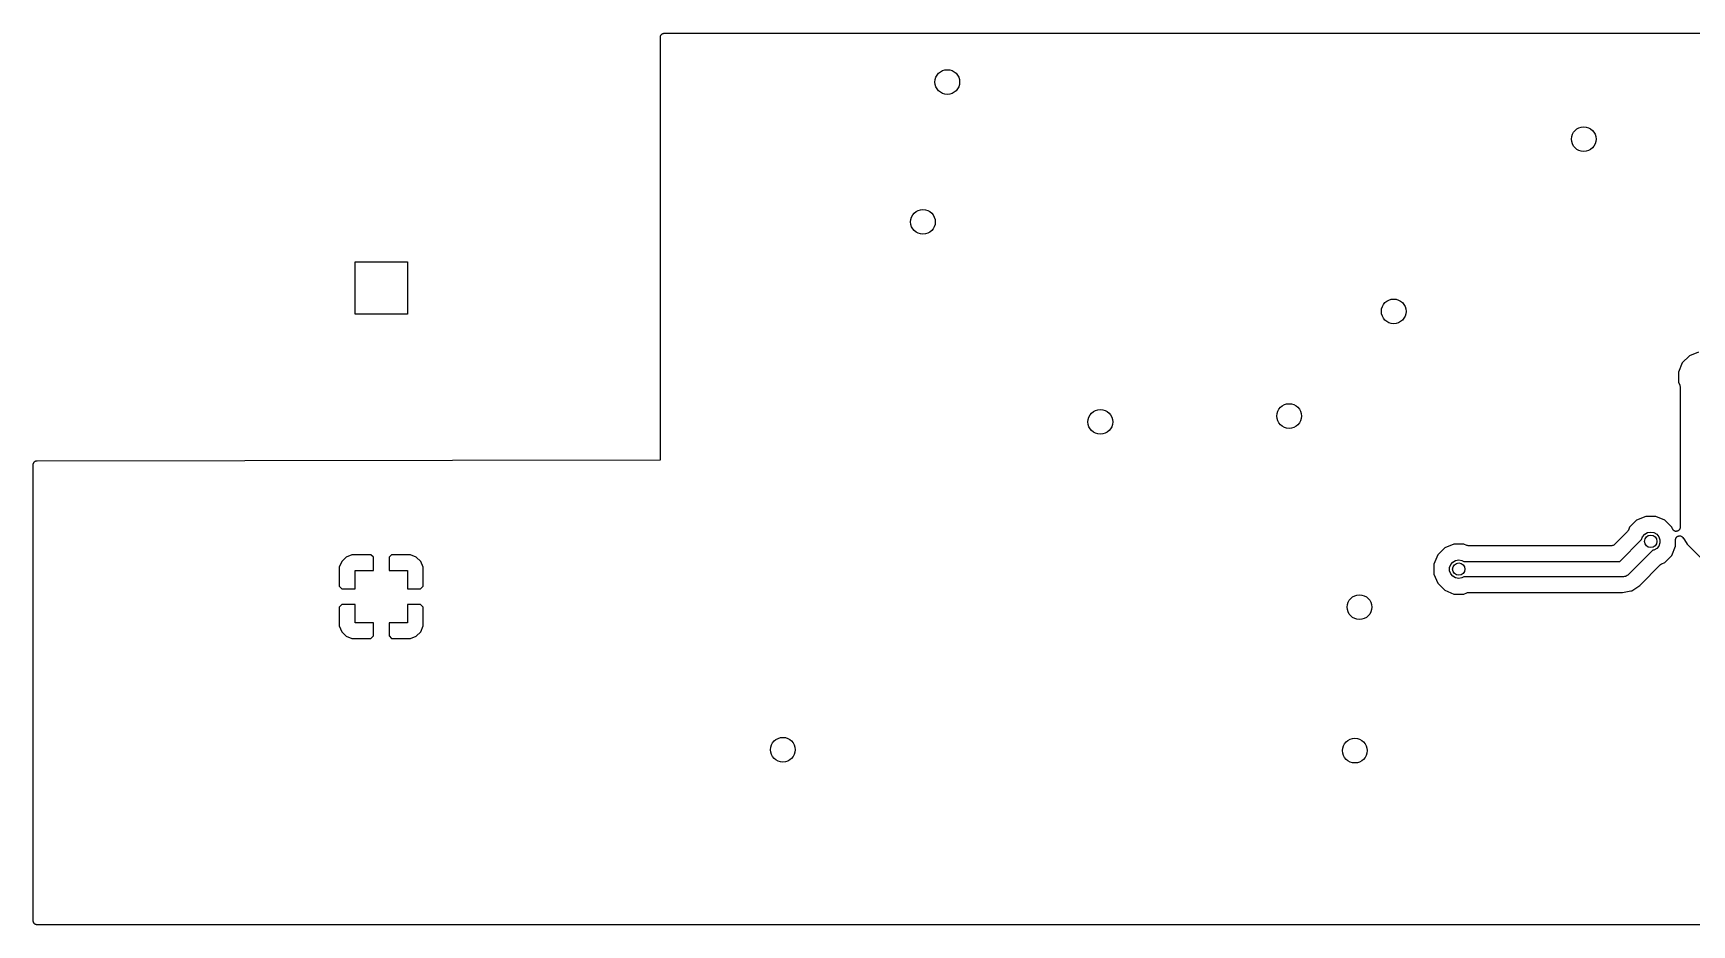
# Model space of a CAD drawing. Extents: x 99 to 248, y -141 to -112.
# Drawn here: x 98.7 to 152.5, y -140.6 to -111.7 of the extents above; entities that cross this region are included whole.
import ezdxf

# ---------------------------------------------------------------- set-up
doc = ezdxf.new("R2010")
doc.units = 0
doc.header["$MEASUREMENT"] = 0
doc.layers.add('BLACK', color=7, linetype='CONTINUOUS')

msp = doc.modelspace()

# ---------------------------------------------------------------- linework, layer by layer
at = {"layer": 'Black'}
for p, q in [((119.058, -111.832), (119.063, -111.822)), ((119.063, -111.822), (119.067, -111.811)), ((119.067, -111.811), (119.074, -111.803)), ((119.074, -111.803), (119.08, -111.793)), ((119.08, -111.793), (119.088, -111.786)), ((119.088, -111.786), (119.095, -111.778)), ((119.095, -111.778), (119.105, -111.772)), ((119.105, -111.772), (119.113, -111.765)), ((119.113, -111.765), (119.124, -111.761)), ((119.124, -111.761), (119.134, -111.756)), ((119.134, -111.756), (119.145, -111.754)), ((119.145, -111.754), (119.155, -111.75)), ((119.155, -111.75), (119.166, -111.75)), ((119.166, -111.75), (119.177, -111.748)), ((119.177, -111.748), (247.475, -111.748)), ((119.05, -111.875), (119.052, -111.864)), ((119.05, -114.465), (119.05, -111.875)), ((119.052, -111.853), (119.056, -111.843)), ((119.052, -111.864), (119.052, -111.853)), ((119.056, -111.843), (119.058, -111.832)), ((119.05, -125.558), (119.05, -114.465)), ((109.15, -120.85), (109.15, -119.15)), ((109.15, -119.15), (110.85, -119.15)), ((110.85, -119.15), (110.85, -120.85)), ((110.85, -120.85), (109.15, -120.85)), ((152.175, -122.432), (152.052, -122.729)), ((152.403, -122.205), (152.175, -122.432)), ((152.7, -122.082), (152.403, -122.205)), ((152.052, -122.729), (152.052, -123.05)), ((152.052, -123.05), (152.092, -123.148)), ((152.092, -123.148), (152.093, -123.151)), ((152.093, -123.151), (152.094, -123.153)), ((152.094, -123.153), (152.098, -123.172)), ((152.098, -123.172), (152.102, -123.191)), ((152.102, -123.191), (152.102, -123.194)), ((152.102, -123.194), (152.102, -123.197)), ((152.102, -123.197), (152.102, -127.751)), ((98.718, -125.725), (98.72, -125.714)), ((98.718, -129.024), (98.718, -125.725)), ((98.72, -125.703), (98.724, -125.692)), ((98.72, -125.714), (98.72, -125.703)), ((98.724, -125.692), (98.726, -125.681)), ((98.726, -125.681), (98.731, -125.672)), ((98.731, -125.672), (98.735, -125.662)), ((98.735, -125.662), (98.742, -125.653)), ((98.742, -125.653), (98.748, -125.643)), ((98.748, -125.643), (98.756, -125.636)), ((98.756, -125.636), (98.763, -125.628)), ((98.763, -125.628), (98.773, -125.622)), ((98.773, -125.622), (98.781, -125.615)), ((98.781, -125.615), (98.792, -125.611)), ((98.792, -125.611), (98.801, -125.606)), ((98.801, -125.606), (98.812, -125.604)), ((98.812, -125.604), (98.823, -125.6)), ((98.823, -125.6), (98.834, -125.6)), ((98.834, -125.6), (98.845, -125.598)), ((98.845, -125.598), (119.037, -125.57)), ((119.037, -125.57), (119.048, -125.568)), ((119.048, -125.568), (119.05, -125.558)), ((150.99, -127.402), (150.693, -127.525)), ((151.311, -127.402), (150.99, -127.402)), ((151.608, -127.525), (151.311, -127.402)), ((150.397, -127.891), (149.973, -128.315)), ((150.399, -127.889), (150.397, -127.891)), ((150.401, -127.887), (150.399, -127.889)), ((150.411, -127.871), (150.401, -127.887)), ((150.423, -127.855), (150.411, -127.871)), ((150.425, -127.85), (150.423, -127.852)), ((150.423, -127.852), (150.423, -127.855)), ((150.465, -127.752), (150.425, -127.85)), ((150.693, -127.525), (150.465, -127.752)), ((150.956, -127.979), (151.047, -127.927)), ((151.047, -127.927), (151.15, -127.909)), ((151.15, -127.909), (151.253, -127.927)), ((151.253, -127.927), (151.344, -127.979)), ((151.835, -127.753), (151.608, -127.525)), ((151.859, -127.809), (151.835, -127.753)), ((151.864, -127.817), (151.859, -127.809)), ((151.867, -127.826), (151.864, -127.817)), ((151.876, -127.836), (151.867, -127.826)), ((151.882, -127.846), (151.876, -127.836)), ((151.89, -127.852), (151.882, -127.846)), ((151.896, -127.86), (151.89, -127.852)), ((151.907, -127.866), (151.896, -127.86)), ((151.917, -127.873), (151.907, -127.866)), ((151.927, -127.876), (151.917, -127.873)), ((151.935, -127.881), (151.927, -127.876)), ((151.947, -127.883), (151.935, -127.881)), ((151.959, -127.886), (151.947, -127.883)), ((151.969, -127.886), (151.959, -127.886)), ((151.979, -127.887), (151.969, -127.886)), ((151.991, -127.885), (151.979, -127.887)), ((152.003, -127.885), (151.991, -127.885)), ((152.012, -127.881), (152.003, -127.885)), ((152.022, -127.879), (152.012, -127.881)), ((152.033, -127.872), (152.022, -127.879)), ((152.044, -127.868), (152.033, -127.872)), ((152.051, -127.861), (152.044, -127.868)), ((152.06, -127.856), (152.051, -127.861)), ((152.067, -127.846), (152.06, -127.856)), ((152.077, -127.838), (152.067, -127.846)), ((152.081, -127.829), (152.077, -127.838)), ((152.087, -127.822), (152.081, -127.829)), ((152.091, -127.81), (152.087, -127.822)), ((152.097, -127.799), (152.091, -127.81)), ((152.098, -127.789), (152.097, -127.799)), ((152.101, -127.78), (152.098, -127.789)), ((152.103, -127.755), (152.101, -127.767)), ((152.101, -127.767), (152.101, -127.78)), ((152.102, -127.751), (152.103, -127.755)), ((144.473, -128.425), (144.245, -128.652)), ((144.77, -128.302), (144.473, -128.425)), ((145.091, -128.302), (144.77, -128.302)), ((145.188, -128.342), (145.091, -128.302)), ((145.191, -128.343), (145.188, -128.342)), ((145.193, -128.344), (145.191, -128.343)), ((145.212, -128.348), (145.193, -128.344)), ((145.231, -128.352), (145.212, -128.348)), ((145.234, -128.352), (145.231, -128.352)), ((145.237, -128.352), (145.234, -128.352)), ((149.883, -128.352), (145.237, -128.352)), ((149.889, -128.351), (149.883, -128.352)), ((149.894, -128.352), (149.889, -128.351)), ((149.911, -128.347), (149.894, -128.352)), ((149.927, -128.344), (149.911, -128.347)), ((149.932, -128.342), (149.927, -128.344)), ((149.937, -128.34), (149.932, -128.342)), ((149.951, -128.331), (149.937, -128.34)), ((149.965, -128.322), (149.951, -128.331)), ((149.969, -128.318), (149.965, -128.322)), ((149.973, -128.315), (149.969, -128.318)), ((150.146, -128.86), (150.856, -128.15)), ((150.856, -128.15), (150.889, -128.059)), ((150.889, -128.059), (150.956, -127.979)), ((151.253, -128.493), (151.214, -128.5)), ((151.344, -128.441), (151.253, -128.493)), ((151.344, -127.979), (151.411, -128.059)), ((151.411, -128.361), (151.344, -128.441)), ((151.411, -128.059), (151.447, -128.158)), ((151.447, -128.262), (151.411, -128.361)), ((151.447, -128.158), (151.447, -128.262)), ((151.835, -128.668), (151.958, -128.371)), ((151.958, -128.158), (151.959, -128.151)), ((151.958, -128.371), (151.958, -128.158)), ((151.959, -128.144), (151.963, -128.13)), ((151.959, -128.151), (151.959, -128.144)), ((151.963, -128.13), (151.966, -128.115)), ((151.966, -128.115), (151.969, -128.109)), ((151.969, -128.109), (151.971, -128.102)), ((151.971, -128.102), (151.98, -128.09)), ((151.98, -128.09), (151.988, -128.077)), ((151.988, -128.077), (151.993, -128.072)), ((151.993, -128.072), (151.997, -128.067)), ((151.997, -128.067), (152.01, -128.058)), ((152.01, -128.058), (152.022, -128.048)), ((152.022, -128.048), (152.028, -128.046)), ((152.028, -128.046), (152.034, -128.042)), ((152.034, -128.042), (152.049, -128.038)), ((152.049, -128.038), (152.063, -128.033)), ((152.063, -128.033), (152.07, -128.033)), ((152.07, -128.033), (152.077, -128.032)), ((152.077, -128.032), (152.092, -128.033)), ((152.092, -128.033), (152.107, -128.033)), ((152.107, -128.033), (152.114, -128.036)), ((152.114, -128.036), (152.121, -128.036)), ((152.121, -128.036), (152.134, -128.043)), ((152.134, -128.043), (152.149, -128.048)), ((152.149, -128.048), (152.154, -128.053)), ((152.154, -128.053), (152.16, -128.056)), ((152.16, -128.056), (152.171, -128.067)), ((152.171, -128.067), (152.182, -128.077)), ((152.182, -128.077), (152.186, -128.083)), ((152.186, -128.083), (152.191, -128.088)), ((152.191, -128.088), (152.242, -128.165)), ((152.242, -128.165), (152.242, -128.165)), ((152.242, -128.165), (152.333, -128.301)), ((152.333, -128.301), (154.425, -130.393)), ((98.718, -130.286), (98.718, -129.024)), ((108.719, -128.862), (108.642, -129.049)), ((108.862, -128.719), (108.719, -128.862)), ((109.049, -128.642), (108.862, -128.719)), ((109.662, -128.642), (109.049, -128.642)), ((109.746, -128.726), (109.662, -128.642)), ((109.746, -129.15), (109.746, -128.726)), ((110.338, -128.642), (110.254, -128.726)), ((110.254, -128.726), (110.254, -129.15)), ((110.951, -128.642), (110.338, -128.642)), ((111.138, -128.719), (110.951, -128.642)), ((111.281, -128.862), (111.138, -128.719)), ((111.358, -129.049), (111.281, -128.862)), ((144.245, -128.652), (144.122, -128.949)), ((144.122, -128.949), (144.122, -129.27)), ((144.633, -129.058), (144.669, -128.959)), ((144.669, -128.959), (144.736, -128.879)), ((144.736, -128.879), (144.827, -128.827)), ((144.827, -128.827), (144.93, -128.809)), ((144.93, -128.809), (145.033, -128.827)), ((145.033, -128.827), (145.09, -128.86)), ((145.09, -128.86), (150.146, -128.86)), ((151.214, -128.5), (150.427, -129.287)), ((150.795, -129.637), (151.469, -128.963)), ((151.469, -128.963), (151.471, -128.961)), ((151.471, -128.961), (151.473, -128.959)), ((151.473, -128.959), (151.489, -128.949)), ((151.489, -128.949), (151.505, -128.938)), ((151.505, -128.938), (151.508, -128.937)), ((151.508, -128.937), (151.51, -128.935)), ((151.51, -128.935), (151.607, -128.895)), ((151.607, -128.895), (151.835, -128.668)), ((108.642, -129.049), (108.642, -129.662)), ((109.15, -129.746), (109.15, -129.15)), ((109.15, -129.15), (109.746, -129.15)), ((110.254, -129.15), (110.85, -129.15)), ((110.85, -129.15), (110.85, -129.746)), ((111.358, -129.662), (111.358, -129.049)), ((144.122, -129.27), (144.245, -129.567)), ((144.245, -129.567), (144.472, -129.795)), ((144.633, -129.162), (144.633, -129.058)), ((144.669, -129.261), (144.633, -129.162)), ((144.736, -129.341), (144.669, -129.261)), ((144.827, -129.393), (144.736, -129.341)), ((144.93, -129.411), (144.827, -129.393)), ((145.033, -129.393), (144.93, -129.411)), ((145.09, -129.36), (145.033, -129.393)), ((150.25, -129.36), (145.09, -129.36)), ((150.261, -129.358), (150.25, -129.36)), ((150.272, -129.359), (150.261, -129.358)), ((150.303, -129.351), (150.272, -129.359)), ((150.336, -129.345), (150.303, -129.351)), ((150.345, -129.339), (150.336, -129.345)), ((150.356, -129.337), (150.345, -129.339)), ((150.382, -129.318), (150.356, -129.337)), ((150.411, -129.302), (150.382, -129.318)), ((150.418, -129.293), (150.411, -129.302)), ((150.427, -129.287), (150.418, -129.293)), ((108.642, -129.662), (108.726, -129.746)), ((108.726, -129.746), (109.15, -129.746)), ((110.85, -129.746), (111.274, -129.746)), ((111.274, -129.746), (111.358, -129.662)), ((144.472, -129.795), (144.769, -129.918)), ((144.769, -129.918), (145.09, -129.918)), ((145.09, -129.918), (145.188, -129.878)), ((145.188, -129.878), (145.191, -129.877)), ((145.191, -129.877), (145.193, -129.876)), ((145.193, -129.876), (145.212, -129.872)), ((145.212, -129.872), (145.231, -129.868)), ((145.231, -129.868), (145.234, -129.868)), ((145.234, -129.868), (145.237, -129.868)), ((145.237, -129.868), (150.237, -129.868)), ((150.237, -129.868), (150.508, -129.814)), ((150.508, -129.814), (150.539, -129.808)), ((150.508, -129.814), (150.508, -129.814)), ((150.539, -129.808), (150.795, -129.637)), ((98.718, -140.505), (98.718, -130.286)), ((108.726, -130.254), (108.642, -130.338)), ((108.642, -130.338), (108.642, -130.951)), ((109.15, -130.254), (108.726, -130.254)), ((109.15, -130.85), (109.15, -130.254)), ((110.85, -130.254), (110.85, -130.85)), ((111.274, -130.254), (110.85, -130.254)), ((111.358, -130.338), (111.274, -130.254)), ((111.358, -130.951), (111.358, -130.338)), ((108.642, -130.951), (108.719, -131.138)), ((108.719, -131.138), (108.862, -131.281)), ((109.746, -130.85), (109.15, -130.85)), ((109.746, -131.274), (109.746, -130.85)), ((110.85, -130.85), (110.254, -130.85)), ((110.254, -130.85), (110.254, -131.274)), ((111.138, -131.281), (111.281, -131.138)), ((111.281, -131.138), (111.358, -130.951)), ((108.862, -131.281), (109.049, -131.358)), ((109.049, -131.358), (109.662, -131.358)), ((109.662, -131.358), (109.746, -131.274)), ((110.254, -131.274), (110.338, -131.358)), ((110.338, -131.358), (110.951, -131.358)), ((110.951, -131.358), (111.138, -131.281)), ((98.72, -140.516), (98.718, -140.505)), ((98.72, -140.527), (98.72, -140.516)), ((98.724, -140.537), (98.72, -140.527)), ((98.726, -140.548), (98.724, -140.537)), ((98.731, -140.558), (98.726, -140.548)), ((98.735, -140.569), (98.731, -140.558)), ((98.742, -140.577), (98.735, -140.569)), ((98.748, -140.587), (98.742, -140.577)), ((98.756, -140.594), (98.748, -140.587)), ((98.763, -140.602), (98.756, -140.594)), ((98.773, -140.608), (98.763, -140.602)), ((98.781, -140.615), (98.773, -140.608)), ((98.792, -140.619), (98.781, -140.615)), ((98.802, -140.624), (98.792, -140.619)), ((98.812, -140.626), (98.802, -140.624)), ((98.823, -140.63), (98.812, -140.626)), ((98.834, -140.63), (98.823, -140.63)), ((98.845, -140.632), (98.834, -140.63)), ((159.953, -140.632), (98.845, -140.632))]:
    msp.add_line(p, q, dxfattribs=at)
for centre, radius in [((128.35, -113.33), 0.4), ((148.98, -115.18), 0.4), ((127.56, -117.86), 0.4), ((142.82, -120.76), 0.4), ((133.31, -124.34), 0.4), ((139.43, -124.15), 0.4), ((151.15, -128.21), 0.2), ((144.93, -129.11), 0.2), ((141.71, -130.34), 0.4), ((123.02, -134.96), 0.4), ((141.56, -134.99), 0.4)]:
    msp.add_circle(centre, radius, dxfattribs=at)

doc.saveas('drawing.dxf')
